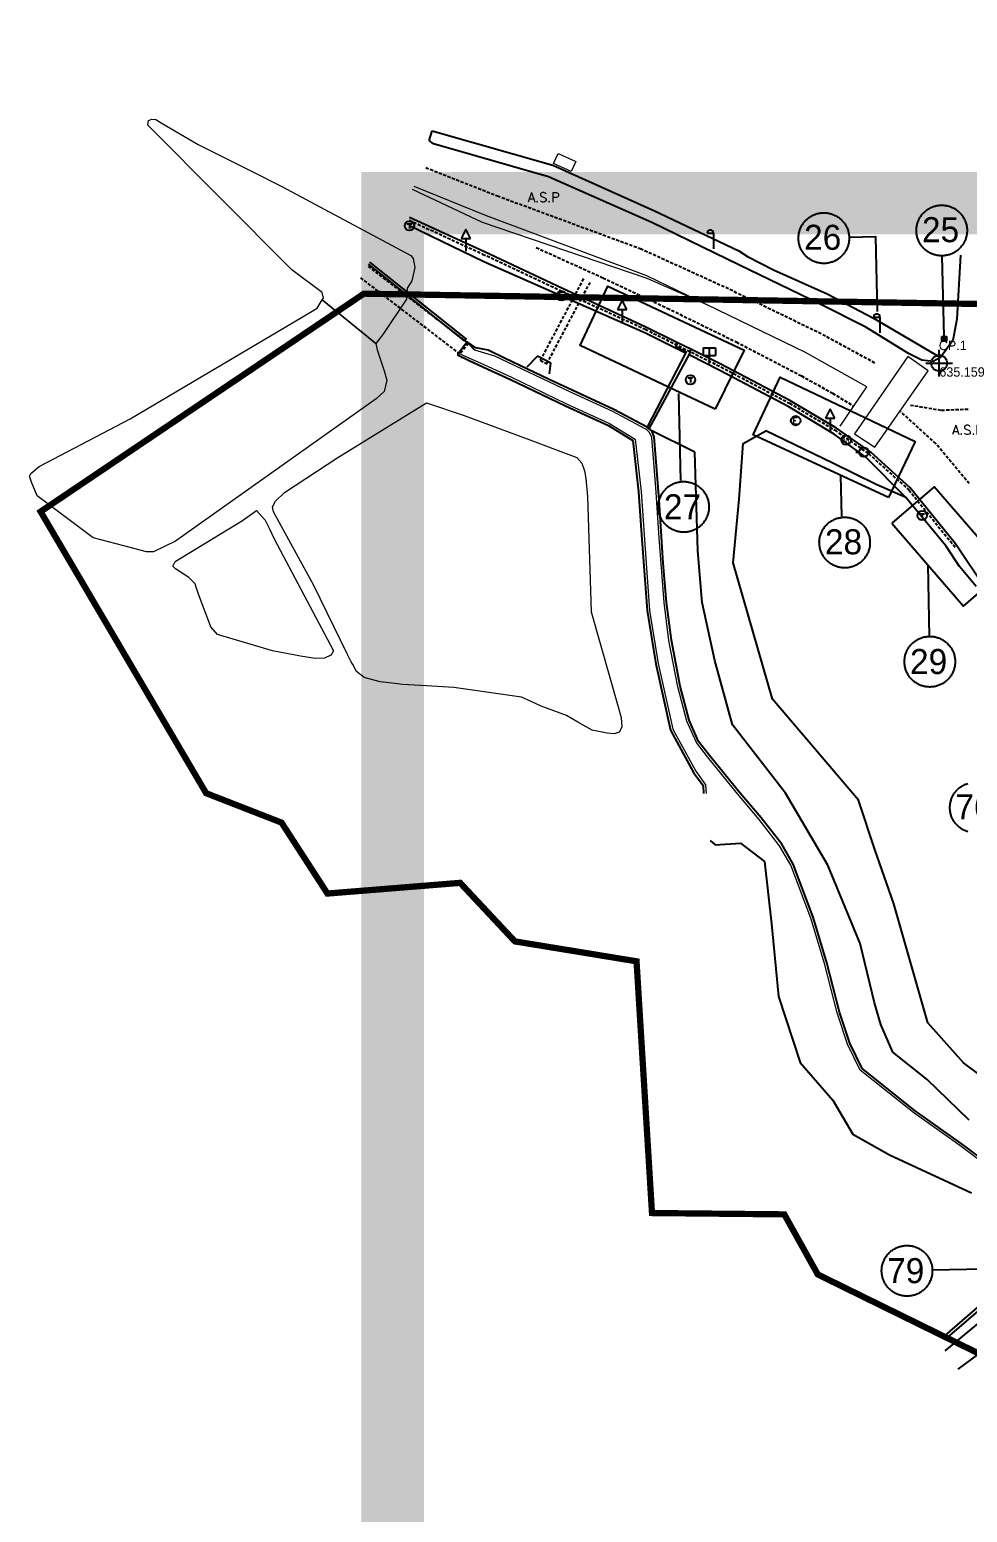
# Model space of a CAD drawing. Extents: x 296690 to 298491, y 586647 to 587790.
# Drawn here: x 296689.9 to 296839.8, y 587538.9 to 587775.9 of the extents above; entities that cross this region are included whole.
import ezdxf
from ezdxf.enums import TextEntityAlignment as Align

# ---------------------------------------------------------------- set-up
doc = ezdxf.new("R2010")
doc.units = 0
doc.header["$MEASUREMENT"] = 0
doc.linetypes.add('DASHED', pattern=[0.75, 0.5, -0.25])
doc.linetypes.add('PHANTOM2', pattern=[1.25, 0.625, -0.125, 0.125, -0.125, 0.125, -0.125])
for name, color, linetype in [('_0넘버링', 7, 'Continuous'), ('_조사구역', 6, 'Continuous'), ('가드레일', 114, 'Continuous'), ('가로등', 7, 'Continuous'), ('기준점', 1, 'Continuous'), ('도로_보도블럭', 202, 'Continuous'), ('도로_아스콘', 1, 'Continuous'), ('반사경', 1, 'Continuous'), ('석축_상단', 25, 'SUKCHUK'), ('수로(관)', 144, 'DASHED'), ('수로(박스)', 5, 'DASHED'), ('수로(유형)', 144, 'Continuous'), ('신호등', 1, 'Continuous'), ('옹벽_상단', 2, 'ONGBYUCK'), ('이정표', 2, 'Continuous'), ('전력주', 2, 'Continuous'), ('주의표지판', 1, 'Continuous'), ('지형_상단', 7, 'SUNGJEULTO'), ('지형_하단', 7, 'Continuous'), ('집수맨홀', 144, 'Continuous'), ('차선', 7, 'DASHED'), ('통신주', 2, 'Continuous')]:
    doc.layers.add(name, color=color, linetype=linetype)
for name, color, linetype, lineweight in [('바닥재질', 254, 'Continuous', 20), ('밭', 3, 'Continuous', 18), ('버스정류장', 6, 'Continuous', 18), ('석축_하단', 30, 'Continuous', 18), ('옹벽_하단', 2, 'Continuous', 18), ('일단정지선', 7, 'Continuous', 20), ('중앙선', 2, 'Continuous', 18), ('횡단보도', 254, 'Continuous', 9)]:
    doc.layers.add(name, color=color, linetype=linetype, lineweight=lineweight)
doc.styles.add('GHS', font='simplex.shx', dxfattribs={"bigfont": 'ngsw.shx'})
doc.styles.add('JKS_FONT', font='', dxfattribs={"height": 1.5})
doc.styles.add('sks-ghs', font='romans.shx', dxfattribs={"bigfont": 'ghs.shx'})
doc.styles.get("Standard").update_dxf_attribs({"font": 'NGULIM.TTF'})
doc.styles.get('JKS_FONT').set_extended_font_data('Expo M')
doc.linetypes.add('ONGBYUCK', pattern='A,1,0,[")",sks-ghs,S=0.5,R=90,X=0.5,Y=0],2', length=3)
doc.linetypes.add('SUKCHUK', pattern='A,1,["V",sks-ghs,S=0.5,R=0,X=0.5,Y=0],0.25,["V",sks-ghs,S=0.5,R=0,X=0.5,Y=0],0.25,["V",sks-ghs,S=0.5,R=0,X=0.5,Y=0],1', length=2.5)
doc.linetypes.add('SUNGJEULTO', pattern='A,0.25,["|",sks-ghs,S=0.3,R=0,X=0.5,Y=0.1],0.55,["|",sks-ghs,S=0.15,R=0,X=0.5,Y=0.05],0.25', length=1.05)

# ---------------------------------------------------------------- blocks, each defined once
blk = doc.blocks.new('반사경')
at = {"layer": '반사경'}
blk.add_circle((0, 0), 0.75, dxfattribs=at)
blk.add_text('M', height=1, dxfattribs=at).set_placement((-0.6, -0.48))
blk = doc.blocks.new('통신주')
at = {"layer": '통신주', "flags": 128}
for points in [[(-0.37, 0.31), (0.35, 0.31)], [(0, 0.31), (0, -0.42)]]:
    blk.add_lwpolyline(points, dxfattribs=at)
at = {"layer": '통신주'}
blk.add_circle((0, 0), 0.75, dxfattribs=at)
blk = doc.blocks.new('신호등')
at = {"layer": '신호등'}
for points in [[(-1.25, 0), (-0.75, 0)], [(0.75, 0), (1.25, 0)]]:
    blk.add_lwpolyline(points, dxfattribs=at)
blk.add_circle((0, 0), 0.75, dxfattribs=at)
blk = doc.blocks.new('이정표')
at = {"layer": '이정표', "color": 0}
for p, q in [((-1, 2.5), (1, 2.5)), ((-1, 2.5), (-1, 1.3)), ((0, 2.5), (0, 0)), ((1, 2.5), (1, 1.3)), ((-1, 1.3), (1, 1.3))]:
    blk.add_line(p, q, dxfattribs=at)
blk = doc.blocks.new('주의표지판')
at = {"layer": '주의표지판'}
for points in [[(0, 3.5), (-0.75, 2)], [(0.75, 2), (0, 3.5)], [(-0.75, 2), (0.75, 2)], [(0, 2), (0, 0)]]:
    blk.add_lwpolyline(points, dxfattribs=at)
blk = doc.blocks.new('집수맨홀')
at = {"layer": '집수맨홀'}
blk.add_lwpolyline([(-0.37, 0.37), (0.38, 0.37), (0.38, -0.38), (-0.37, -0.38)], close=True, dxfattribs=at)
at = {"layer": '집수맨홀', "color": 251}
for points in [[(-0.37, 0.3), (0.38, 0.3)], [(-0.37, 0.22), (0.38, 0.22)], [(-0.37, 0.15), (0.38, 0.15)], [(-0.37, 0.07), (0.38, 0.07)], [(-0.37, 0), (0.38, 0)], [(-0.37, -0.08), (0.38, -0.08)], [(-0.37, -0.15), (0.38, -0.15)], [(-0.37, -0.23), (0.38, -0.23)], [(-0.37, -0.3), (0.38, -0.3)]]:
    blk.add_lwpolyline(points, dxfattribs=at)
blk = doc.blocks.new('전력주')
at = {"layer": '전력주'}
blk.add_circle((0, 0), 0.75, dxfattribs=at)
at = {"layer": '전력주', "style": 'GHS'}
blk.add_text('E', height=1, rotation=359.9995, dxfattribs=at).set_placement((-0.5, -0.48))
blk = doc.blocks.new('가로등')
at = {"layer": '가로등'}
for points in [[(-1, 2.5), (0, 2.5)], [(0, 2.5), (0, 0)]]:
    blk.add_lwpolyline(points, dxfattribs=at)
blk.add_arc((-0.5, 2.5), 0.5, 0, 180, dxfattribs=at)
blk = doc.blocks.new('기준점')
at = {"layer": '기준점', "linetype": 'Continuous'}
for p, q in [((-2.12, 0), (2.12, 0)), ((0, -2.12), (0, 2.12))]:
    blk.add_line(p, q, dxfattribs=at)
blk.add_circle((0, 0), 1.27, dxfattribs=at)

msp = doc.modelspace()

# ---------------------------------------------------------------- linework, layer by layer
at = {"color": 0, "const_width": 10}
msp.add_lwpolyline([(296747.91, 587748.15), (298486.35, 587748.15), (298486.35, 586651.63), (296747.91, 586651.63)], close=True, dxfattribs=at)
msp.add_lwpolyline([(296747.91, 587748.15), (298486.35, 587748.15), (298486.35, 586651.63), (296747.91, 586651.63)], close=True, dxfattribs=at)
at = {"layer": '_0넘버링', "linetype": 'Continuous'}
for p, q in [((296836.09, 587726.85), (296835.81, 587739.74)), ((296793.65, 587717.75), (296793.94, 587703.82)), ((296819.56, 587704.63), (296819.7, 587698.13)), ((296833.49, 587690.35), (296833.73, 587678.89)), ((296845.73, 587577.83), (296834.22, 587577.58))]:
    msp.add_line(p, q, dxfattribs=at)
for points in [[(296812.82, 587742.49), (296812.82, 587742.63), (296812.83, 587742.77), (296812.84, 587742.91), (296812.85, 587743.05), (296812.87, 587743.19), (296812.89, 587743.33), (296812.92, 587743.47), (296812.96, 587743.61), (296812.99, 587743.74), (296813.04, 587743.88), (296813.09, 587744.01), (296813.14, 587744.14), (296813.19, 587744.27), (296813.26, 587744.4), (296813.32, 587744.52), (296813.39, 587744.65), (296813.47, 587744.77), (296813.55, 587744.89), (296813.63, 587745), (296813.71, 587745.11), (296813.81, 587745.22), (296813.9, 587745.33), (296814, 587745.43), (296814.1, 587745.53), (296814.2, 587745.62), (296814.31, 587745.71), (296814.42, 587745.8), (296814.54, 587745.88), (296814.65, 587745.96), (296814.77, 587746.04), (296814.89, 587746.11), (296815.02, 587746.18), (296815.15, 587746.24), (296815.27, 587746.3), (296815.41, 587746.35), (296815.54, 587746.4), (296815.67, 587746.44), (296815.81, 587746.48), (296815.95, 587746.52), (296816.08, 587746.55), (296816.22, 587746.57), (296816.36, 587746.59), (296816.5, 587746.61), (296816.64, 587746.62), (296816.79, 587746.62), (296816.93, 587746.63), (296817.07, 587746.62), (296817.21, 587746.61), (296817.35, 587746.6), (296817.49, 587746.58), (296817.63, 587746.55), (296817.77, 587746.53), (296817.9, 587746.49), (296818.04, 587746.45), (296818.18, 587746.41), (296818.31, 587746.36), (296818.44, 587746.31), (296818.57, 587746.25), (296818.7, 587746.19), (296818.82, 587746.13), (296818.94, 587746.06), (296819.06, 587745.98), (296819.18, 587745.9), (296819.3, 587745.82), (296819.41, 587745.73), (296819.52, 587745.64), (296819.62, 587745.55), (296819.72, 587745.45), (296819.82, 587745.35), (296819.92, 587745.24), (296820.01, 587745.14), (296820.1, 587745.03), (296820.18, 587744.91), (296820.26, 587744.79), (296820.34, 587744.68), (296820.41, 587744.55), (296820.47, 587744.43), (296820.54, 587744.3), (296820.59, 587744.17), (296820.65, 587744.04), (296820.7, 587743.91), (296820.74, 587743.77), (296820.78, 587743.64), (296820.82, 587743.5), (296820.84, 587743.36), (296820.87, 587743.22), (296820.89, 587743.08), (296820.91, 587742.94), (296820.92, 587742.8), (296820.92, 587742.66), (296820.92, 587742.52), (296820.92, 587742.38), (296820.91, 587742.24), (296820.89, 587742.1), (296820.88, 587741.96), (296820.85, 587741.82), (296820.82, 587741.68), (296820.79, 587741.54), (296820.75, 587741.41), (296820.71, 587741.27), (296820.66, 587741.14), (296820.61, 587741.01), (296820.55, 587740.88), (296820.49, 587740.75), (296820.42, 587740.63), (296820.35, 587740.5), (296820.28, 587740.38), (296820.2, 587740.27), (296820.12, 587740.15), (296820.03, 587740.04), (296819.94, 587739.93), (296819.85, 587739.82), (296819.75, 587739.72), (296819.65, 587739.62), (296819.54, 587739.53), (296819.43, 587739.44), (296819.32, 587739.35), (296819.21, 587739.27), (296819.09, 587739.19), (296818.97, 587739.11), (296818.85, 587739.04), (296818.73, 587738.97), (296818.6, 587738.91), (296818.47, 587738.85), (296818.34, 587738.8), (296818.21, 587738.75), (296818.07, 587738.71), (296817.94, 587738.67), (296817.8, 587738.63), (296817.66, 587738.6), (296817.52, 587738.58), (296817.38, 587738.56), (296817.24, 587738.54), (296817.1, 587738.53), (296816.96, 587738.53), (296816.82, 587738.53), (296816.68, 587738.53), (296816.54, 587738.54), (296816.39, 587738.55), (296816.25, 587738.57), (296816.12, 587738.6), (296815.98, 587738.63), (296815.84, 587738.66), (296815.7, 587738.7), (296815.57, 587738.74), (296815.44, 587738.79), (296815.3, 587738.84), (296815.18, 587738.9), (296815.05, 587738.96), (296814.92, 587739.03), (296814.8, 587739.1), (296814.68, 587739.17), (296814.56, 587739.25), (296814.45, 587739.33), (296814.34, 587739.42), (296814.23, 587739.51), (296814.12, 587739.6), (296814.02, 587739.7), (296813.92, 587739.8), (296813.83, 587739.91), (296813.73, 587740.01), (296813.65, 587740.12), (296813.56, 587740.24), (296813.48, 587740.36), (296813.41, 587740.48), (296813.34, 587740.6), (296813.27, 587740.72), (296813.21, 587740.85), (296813.15, 587740.98), (296813.1, 587741.11), (296813.05, 587741.24), (296813, 587741.38), (296812.96, 587741.51), (296812.93, 587741.65), (296812.9, 587741.79), (296812.87, 587741.93), (296812.85, 587742.07), (296812.84, 587742.21), (296812.83, 587742.35), (296812.82, 587742.49)], [(296831.68, 587743.71), (296831.68, 587743.85), (296831.68, 587743.99), (296831.69, 587744.13), (296831.7, 587744.27), (296831.72, 587744.41), (296831.75, 587744.55), (296831.78, 587744.69), (296831.81, 587744.82), (296831.85, 587744.96), (296831.89, 587745.1), (296831.94, 587745.23), (296831.99, 587745.36), (296832.05, 587745.49), (296832.11, 587745.62), (296832.18, 587745.74), (296832.25, 587745.86), (296832.32, 587745.98), (296832.4, 587746.1), (296832.48, 587746.22), (296832.57, 587746.33), (296832.66, 587746.44), (296832.75, 587746.54), (296832.85, 587746.64), (296832.95, 587746.74), (296833.06, 587746.84), (296833.16, 587746.93), (296833.27, 587747.02), (296833.39, 587747.1), (296833.51, 587747.18), (296833.63, 587747.26), (296833.75, 587747.33), (296833.87, 587747.39), (296834, 587747.46), (296834.13, 587747.51), (296834.26, 587747.57), (296834.39, 587747.62), (296834.53, 587747.66), (296834.66, 587747.7), (296834.8, 587747.73), (296834.94, 587747.76), (296835.08, 587747.79), (296835.22, 587747.81), (296835.36, 587747.83), (296835.5, 587747.84), (296835.64, 587747.84), (296835.78, 587747.84), (296835.92, 587747.84), (296836.06, 587747.83), (296836.2, 587747.81), (296836.34, 587747.79), (296836.48, 587747.77), (296836.62, 587747.74), (296836.76, 587747.71), (296836.89, 587747.67), (296837.03, 587747.63), (296837.16, 587747.58), (296837.29, 587747.53), (296837.42, 587747.47), (296837.55, 587747.41), (296837.67, 587747.34), (296837.8, 587747.27), (296837.92, 587747.2), (296838.04, 587747.12), (296838.15, 587747.04), (296838.26, 587746.95), (296838.37, 587746.86), (296838.48, 587746.77), (296838.58, 587746.67), (296838.68, 587746.57), (296838.77, 587746.46), (296838.86, 587746.35), (296838.95, 587746.24), (296839.03, 587746.13), (296839.11, 587746.01), (296839.19, 587745.89), (296839.26, 587745.77), (296839.33, 587745.65), (296839.39, 587745.52), (296839.45, 587745.39), (296839.5, 587745.26), (296839.55, 587745.13), (296839.59, 587744.99), (296839.63, 587744.86), (296839.67, 587744.72), (296839.7, 587744.58), (296839.72, 587744.44), (296839.74, 587744.3), (296839.76, 587744.16), (296839.77, 587744.02), (296839.77, 587743.88), (296839.78, 587743.74), (296839.77, 587743.6), (296839.76, 587743.46), (296839.75, 587743.31), (296839.73, 587743.17), (296839.7, 587743.04), (296839.68, 587742.9), (296839.64, 587742.76), (296839.6, 587742.62), (296839.56, 587742.49), (296839.51, 587742.36), (296839.46, 587742.22), (296839.4, 587742.1), (296839.34, 587741.97), (296839.28, 587741.84), (296839.21, 587741.72), (296839.13, 587741.6), (296839.05, 587741.48), (296838.97, 587741.37), (296838.88, 587741.26), (296838.79, 587741.15), (296838.7, 587741.04), (296838.6, 587740.94), (296838.5, 587740.84), (296838.39, 587740.75), (296838.29, 587740.65), (296838.18, 587740.57), (296838.06, 587740.48), (296837.94, 587740.4), (296837.83, 587740.33), (296837.7, 587740.26), (296837.58, 587740.19), (296837.45, 587740.13), (296837.32, 587740.07), (296837.19, 587740.02), (296837.06, 587739.97), (296836.92, 587739.92), (296836.79, 587739.88), (296836.65, 587739.85), (296836.51, 587739.82), (296836.37, 587739.79), (296836.23, 587739.77), (296836.09, 587739.76), (296835.95, 587739.75), (296835.81, 587739.74), (296835.67, 587739.74), (296835.53, 587739.75), (296835.39, 587739.76), (296835.25, 587739.77), (296835.11, 587739.79), (296834.97, 587739.81), (296834.83, 587739.84), (296834.69, 587739.88), (296834.56, 587739.91), (296834.42, 587739.96), (296834.29, 587740.01), (296834.16, 587740.06), (296834.03, 587740.11), (296833.9, 587740.18), (296833.78, 587740.24), (296833.65, 587740.31), (296833.53, 587740.39), (296833.42, 587740.47), (296833.3, 587740.55), (296833.19, 587740.63), (296833.08, 587740.72), (296832.97, 587740.82), (296832.87, 587740.92), (296832.77, 587741.02), (296832.68, 587741.12), (296832.59, 587741.23), (296832.5, 587741.34), (296832.42, 587741.46), (296832.34, 587741.57), (296832.26, 587741.69), (296832.19, 587741.81), (296832.12, 587741.94), (296832.06, 587742.07), (296832, 587742.19), (296831.95, 587742.33), (296831.9, 587742.46), (296831.86, 587742.59), (296831.82, 587742.73), (296831.78, 587742.87), (296831.75, 587743), (296831.73, 587743.14), (296831.71, 587743.28), (296831.69, 587743.42), (296831.68, 587743.56), (296831.68, 587743.71)], [(296825.46, 587730.83), (296825.2, 587742.75), (296820.92, 587742.66)], [(296799.52, 587715.23), (296777.88, 587725.4), (296782.33, 587734.87), (296804.15, 587724.66), (296799.52, 587715.23)], [(296827.2, 587701.09), (296805.56, 587711.1), (296809.88, 587720.32), (296831.48, 587710.06), (296827.2, 587701.09)], [(296790.4, 587699.52), (296790.4, 587699.66), (296790.41, 587699.8), (296790.42, 587699.94), (296790.43, 587700.08), (296790.45, 587700.22), (296790.48, 587700.36), (296790.5, 587700.5), (296790.54, 587700.64), (296790.58, 587700.77), (296790.62, 587700.91), (296790.67, 587701.04), (296790.72, 587701.17), (296790.78, 587701.3), (296790.84, 587701.43), (296790.9, 587701.55), (296790.97, 587701.68), (296791.05, 587701.8), (296791.13, 587701.92), (296791.21, 587702.03), (296791.3, 587702.14), (296791.39, 587702.25), (296791.48, 587702.36), (296791.58, 587702.46), (296791.68, 587702.56), (296791.78, 587702.65), (296791.89, 587702.74), (296792, 587702.83), (296792.12, 587702.91), (296792.23, 587702.99), (296792.35, 587703.07), (296792.48, 587703.14), (296792.6, 587703.21), (296792.73, 587703.27), (296792.86, 587703.33), (296792.99, 587703.38), (296793.12, 587703.43), (296793.25, 587703.47), (296793.39, 587703.51), (296793.53, 587703.55), (296793.67, 587703.58), (296793.8, 587703.6), (296793.94, 587703.62), (296794.08, 587703.64), (296794.23, 587703.65), (296794.37, 587703.65), (296794.51, 587703.66), (296794.65, 587703.65), (296794.79, 587703.64), (296794.93, 587703.63), (296795.07, 587703.61), (296795.21, 587703.58), (296795.35, 587703.56), (296795.49, 587703.52), (296795.62, 587703.48), (296795.76, 587703.44), (296795.89, 587703.39), (296796.02, 587703.34), (296796.15, 587703.28), (296796.28, 587703.22), (296796.4, 587703.16), (296796.53, 587703.09), (296796.65, 587703.01), (296796.76, 587702.93), (296796.88, 587702.85), (296796.99, 587702.76), (296797.1, 587702.67), (296797.2, 587702.58), (296797.31, 587702.48), (296797.41, 587702.38), (296797.5, 587702.27), (296797.59, 587702.17), (296797.68, 587702.06), (296797.76, 587701.94), (296797.84, 587701.82), (296797.92, 587701.71), (296797.99, 587701.58), (296798.06, 587701.46), (296798.12, 587701.33), (296798.18, 587701.2), (296798.23, 587701.07), (296798.28, 587700.94), (296798.32, 587700.8), (296798.36, 587700.67), (296798.4, 587700.53), (296798.43, 587700.39), (296798.45, 587700.25), (296798.47, 587700.11), (296798.49, 587699.97), (296798.5, 587699.83), (296798.5, 587699.69), (296798.5, 587699.55), (296798.5, 587699.41), (296798.49, 587699.27), (296798.48, 587699.13), (296798.46, 587698.99), (296798.43, 587698.85), (296798.4, 587698.71), (296798.37, 587698.57), (296798.33, 587698.44), (296798.29, 587698.3), (296798.24, 587698.17), (296798.19, 587698.04), (296798.13, 587697.91), (296798.07, 587697.78), (296798, 587697.66), (296797.93, 587697.53), (296797.86, 587697.41), (296797.78, 587697.3), (296797.7, 587697.18), (296797.61, 587697.07), (296797.52, 587696.96), (296797.43, 587696.85), (296797.33, 587696.75), (296797.23, 587696.65), (296797.12, 587696.56), (296797.02, 587696.47), (296796.9, 587696.38), (296796.79, 587696.3), (296796.67, 587696.22), (296796.55, 587696.14), (296796.43, 587696.07), (296796.31, 587696), (296796.18, 587695.94), (296796.05, 587695.88), (296795.92, 587695.83), (296795.79, 587695.78), (296795.65, 587695.74), (296795.52, 587695.7), (296795.38, 587695.66), (296795.24, 587695.63), (296795.1, 587695.61), (296794.96, 587695.59), (296794.82, 587695.57), (296794.68, 587695.56), (296794.54, 587695.56), (296794.4, 587695.56), (296794.26, 587695.56), (296794.12, 587695.57), (296793.98, 587695.58), (296793.84, 587695.6), (296793.7, 587695.63), (296793.56, 587695.66), (296793.42, 587695.69), (296793.29, 587695.73), (296793.15, 587695.77), (296793.02, 587695.82), (296792.89, 587695.87), (296792.76, 587695.93), (296792.63, 587695.99), (296792.5, 587696.06), (296792.38, 587696.13), (296792.26, 587696.2), (296792.14, 587696.28), (296792.03, 587696.36), (296791.92, 587696.45), (296791.81, 587696.54), (296791.7, 587696.63), (296791.6, 587696.73), (296791.5, 587696.83), (296791.41, 587696.94), (296791.32, 587697.04), (296791.23, 587697.15), (296791.15, 587697.27), (296791.07, 587697.39), (296790.99, 587697.51), (296790.92, 587697.63), (296790.85, 587697.75), (296790.79, 587697.88), (296790.73, 587698.01), (296790.68, 587698.14), (296790.63, 587698.27), (296790.59, 587698.41), (296790.55, 587698.54), (296790.51, 587698.68), (296790.48, 587698.82), (296790.46, 587698.96), (296790.44, 587699.1), (296790.42, 587699.24), (296790.41, 587699.38), (296790.4, 587699.52)], [(296827.75, 587696.98), (296839.22, 587683.73), (296845.99, 587689.59), (296834.52, 587702.84), (296827.75, 587696.98)], [(296816.16, 587693.82), (296816.15, 587693.97), (296816.16, 587694.11), (296816.17, 587694.25), (296816.18, 587694.39), (296816.2, 587694.53), (296816.23, 587694.67), (296816.25, 587694.81), (296816.29, 587694.94), (296816.33, 587695.08), (296816.37, 587695.21), (296816.42, 587695.35), (296816.47, 587695.48), (296816.53, 587695.61), (296816.59, 587695.74), (296816.65, 587695.86), (296816.72, 587695.98), (296816.8, 587696.1), (296816.88, 587696.22), (296816.96, 587696.34), (296817.05, 587696.45), (296817.14, 587696.56), (296817.23, 587696.66), (296817.33, 587696.76), (296817.43, 587696.86), (296817.53, 587696.96), (296817.64, 587697.05), (296817.75, 587697.14), (296817.87, 587697.22), (296817.98, 587697.3), (296818.1, 587697.37), (296818.23, 587697.45), (296818.35, 587697.51), (296818.48, 587697.57), (296818.61, 587697.63), (296818.74, 587697.69), (296818.87, 587697.74), (296819, 587697.78), (296819.14, 587697.82), (296819.28, 587697.85), (296819.42, 587697.88), (296819.55, 587697.91), (296819.69, 587697.93), (296819.84, 587697.94), (296819.98, 587697.95), (296820.12, 587697.96), (296820.26, 587697.96), (296820.4, 587697.96), (296820.54, 587697.95), (296820.68, 587697.93), (296820.82, 587697.91), (296820.96, 587697.89), (296821.1, 587697.86), (296821.24, 587697.83), (296821.37, 587697.79), (296821.51, 587697.75), (296821.64, 587697.7), (296821.77, 587697.65), (296821.9, 587697.59), (296822.03, 587697.53), (296822.15, 587697.46), (296822.28, 587697.39), (296822.4, 587697.32), (296822.51, 587697.24), (296822.63, 587697.16), (296822.74, 587697.07), (296822.85, 587696.98), (296822.95, 587696.88), (296823.06, 587696.79), (296823.16, 587696.68), (296823.25, 587696.58), (296823.34, 587696.47), (296823.43, 587696.36), (296823.51, 587696.25), (296823.59, 587696.13), (296823.67, 587696.01), (296823.74, 587695.89), (296823.81, 587695.76), (296823.87, 587695.64), (296823.93, 587695.51), (296823.98, 587695.38), (296824.03, 587695.24), (296824.07, 587695.11), (296824.11, 587694.97), (296824.15, 587694.84), (296824.18, 587694.7), (296824.2, 587694.56), (296824.22, 587694.42), (296824.24, 587694.28), (296824.25, 587694.14), (296824.25, 587694), (296824.25, 587693.86), (296824.25, 587693.72), (296824.24, 587693.57), (296824.23, 587693.43), (296824.21, 587693.29), (296824.18, 587693.15), (296824.15, 587693.02), (296824.12, 587692.88), (296824.08, 587692.74), (296824.04, 587692.61), (296823.99, 587692.47), (296823.94, 587692.34), (296823.88, 587692.21), (296823.82, 587692.09), (296823.75, 587691.96), (296823.68, 587691.84), (296823.61, 587691.72), (296823.53, 587691.6), (296823.45, 587691.49), (296823.36, 587691.37), (296823.27, 587691.27), (296823.18, 587691.16), (296823.08, 587691.06), (296822.98, 587690.96), (296822.87, 587690.86), (296822.77, 587690.77), (296822.65, 587690.69), (296822.54, 587690.6), (296822.42, 587690.52), (296822.3, 587690.45), (296822.18, 587690.38), (296822.06, 587690.31), (296821.93, 587690.25), (296821.8, 587690.19), (296821.67, 587690.14), (296821.54, 587690.09), (296821.4, 587690.04), (296821.27, 587690), (296821.13, 587689.97), (296820.99, 587689.94), (296820.85, 587689.91), (296820.71, 587689.89), (296820.57, 587689.88), (296820.43, 587689.87), (296820.29, 587689.86), (296820.15, 587689.86), (296820.01, 587689.87), (296819.87, 587689.87), (296819.73, 587689.89), (296819.59, 587689.91), (296819.45, 587689.93), (296819.31, 587689.96), (296819.17, 587689.99), (296819.04, 587690.03), (296818.9, 587690.08), (296818.77, 587690.12), (296818.64, 587690.18), (296818.51, 587690.23), (296818.38, 587690.29), (296818.25, 587690.36), (296818.13, 587690.43), (296818.01, 587690.51), (296817.89, 587690.58), (296817.78, 587690.67), (296817.67, 587690.75), (296817.56, 587690.84), (296817.45, 587690.94), (296817.35, 587691.04), (296817.25, 587691.14), (296817.16, 587691.24), (296817.07, 587691.35), (296816.98, 587691.46), (296816.9, 587691.57), (296816.82, 587691.69), (296816.74, 587691.81), (296816.67, 587691.93), (296816.6, 587692.06), (296816.54, 587692.18), (296816.48, 587692.31), (296816.43, 587692.44), (296816.38, 587692.58), (296816.34, 587692.71), (296816.3, 587692.85), (296816.26, 587692.98), (296816.23, 587693.12), (296816.21, 587693.26), (296816.19, 587693.4), (296816.17, 587693.54), (296816.16, 587693.68), (296816.16, 587693.82)], [(296829.77, 587674.78), (296829.77, 587674.92), (296829.77, 587675.06), (296829.78, 587675.2), (296829.8, 587675.34), (296829.82, 587675.48), (296829.84, 587675.62), (296829.87, 587675.76), (296829.9, 587675.9), (296829.94, 587676.03), (296829.98, 587676.17), (296830.03, 587676.3), (296830.08, 587676.43), (296830.14, 587676.56), (296830.2, 587676.69), (296830.27, 587676.81), (296830.34, 587676.94), (296830.41, 587677.06), (296830.49, 587677.17), (296830.57, 587677.29), (296830.66, 587677.4), (296830.75, 587677.51), (296830.85, 587677.61), (296830.94, 587677.72), (296831.04, 587677.81), (296831.15, 587677.91), (296831.26, 587678), (296831.37, 587678.09), (296831.48, 587678.17), (296831.6, 587678.25), (296831.72, 587678.33), (296831.84, 587678.4), (296831.97, 587678.46), (296832.09, 587678.53), (296832.22, 587678.58), (296832.35, 587678.64), (296832.48, 587678.69), (296832.62, 587678.73), (296832.75, 587678.77), (296832.89, 587678.81), (296833.03, 587678.84), (296833.17, 587678.86), (296833.31, 587678.88), (296833.45, 587678.9), (296833.59, 587678.91), (296833.73, 587678.91), (296833.87, 587678.91), (296834.01, 587678.91), (296834.16, 587678.9), (296834.3, 587678.88), (296834.44, 587678.87), (296834.58, 587678.84), (296834.71, 587678.81), (296834.85, 587678.78), (296834.99, 587678.74), (296835.12, 587678.7), (296835.25, 587678.65), (296835.39, 587678.6), (296835.52, 587678.54), (296835.64, 587678.48), (296835.77, 587678.41), (296835.89, 587678.34), (296836.01, 587678.27), (296836.13, 587678.19), (296836.24, 587678.11), (296836.35, 587678.02), (296836.46, 587677.93), (296836.57, 587677.84), (296836.67, 587677.74), (296836.77, 587677.64), (296836.86, 587677.53), (296836.96, 587677.42), (296837.04, 587677.31), (296837.13, 587677.2), (296837.21, 587677.08), (296837.28, 587676.96), (296837.35, 587676.84), (296837.42, 587676.72), (296837.48, 587676.59), (296837.54, 587676.46), (296837.59, 587676.33), (296837.64, 587676.2), (296837.69, 587676.06), (296837.73, 587675.93), (296837.76, 587675.79), (296837.79, 587675.65), (296837.82, 587675.51), (296837.84, 587675.37), (296837.85, 587675.23), (296837.86, 587675.09), (296837.87, 587674.95), (296837.87, 587674.81), (296837.86, 587674.67), (296837.85, 587674.53), (296837.84, 587674.39), (296837.82, 587674.25), (296837.8, 587674.11), (296837.77, 587673.97), (296837.73, 587673.83), (296837.7, 587673.69), (296837.65, 587673.56), (296837.61, 587673.43), (296837.55, 587673.3), (296837.5, 587673.17), (296837.43, 587673.04), (296837.37, 587672.91), (296837.3, 587672.79), (296837.22, 587672.67), (296837.15, 587672.55), (296837.06, 587672.44), (296836.98, 587672.33), (296836.89, 587672.22), (296836.79, 587672.11), (296836.69, 587672.01), (296836.59, 587671.91), (296836.49, 587671.82), (296836.38, 587671.73), (296836.27, 587671.64), (296836.15, 587671.55), (296836.04, 587671.48), (296835.92, 587671.4), (296835.8, 587671.33), (296835.67, 587671.26), (296835.54, 587671.2), (296835.42, 587671.14), (296835.28, 587671.09), (296835.15, 587671.04), (296835.02, 587670.99), (296834.88, 587670.96), (296834.74, 587670.92), (296834.61, 587670.89), (296834.47, 587670.87), (296834.33, 587670.85), (296834.19, 587670.83), (296834.05, 587670.82), (296833.9, 587670.81), (296833.76, 587670.81), (296833.62, 587670.82), (296833.48, 587670.83), (296833.34, 587670.84), (296833.2, 587670.86), (296833.06, 587670.88), (296832.92, 587670.91), (296832.79, 587670.95), (296832.65, 587670.99), (296832.51, 587671.03), (296832.38, 587671.08), (296832.25, 587671.13), (296832.12, 587671.19), (296831.99, 587671.25), (296831.87, 587671.31), (296831.75, 587671.38), (296831.63, 587671.46), (296831.51, 587671.54), (296831.39, 587671.62), (296831.28, 587671.71), (296831.17, 587671.8), (296831.07, 587671.89), (296830.97, 587671.99), (296830.87, 587672.09), (296830.77, 587672.19), (296830.68, 587672.3), (296830.59, 587672.41), (296830.51, 587672.53), (296830.43, 587672.64), (296830.35, 587672.76), (296830.28, 587672.89), (296830.22, 587673.01), (296830.15, 587673.14), (296830.1, 587673.27), (296830.04, 587673.4), (296829.99, 587673.53), (296829.95, 587673.66), (296829.91, 587673.8), (296829.88, 587673.94), (296829.85, 587674.07), (296829.82, 587674.21), (296829.8, 587674.35), (296829.78, 587674.49), (296829.77, 587674.63), (296829.77, 587674.78)], [(296837.04, 587651.45), (296837.03, 587651.59), (296837.04, 587651.74), (296837.05, 587651.88), (296837.06, 587652.02), (296837.08, 587652.16), (296837.11, 587652.3), (296837.13, 587652.43), (296837.17, 587652.57), (296837.21, 587652.71), (296837.25, 587652.84), (296837.3, 587652.98), (296837.35, 587653.11), (296837.41, 587653.24), (296837.47, 587653.36), (296837.53, 587653.49), (296837.6, 587653.61), (296837.68, 587653.73), (296837.76, 587653.85), (296837.84, 587653.96), (296837.93, 587654.08), (296838.02, 587654.18), (296838.11, 587654.29), (296838.21, 587654.39), (296838.31, 587654.49), (296838.42, 587654.59), (296838.52, 587654.68), (296838.63, 587654.76), (296838.75, 587654.85), (296838.87, 587654.93), (296838.98, 587655), (296839.11, 587655.07), (296839.23, 587655.14), (296839.36, 587655.2), (296839.49, 587655.26), (296839.62, 587655.31), (296839.75, 587655.36), (296839.89, 587655.41)], [(296839.92, 587647.66), (296839.78, 587647.7), (296839.65, 587647.75), (296839.52, 587647.81), (296839.39, 587647.86), (296839.26, 587647.92), (296839.14, 587647.99), (296839.01, 587648.06), (296838.89, 587648.13), (296838.77, 587648.21), (296838.66, 587648.3), (296838.55, 587648.38), (296838.44, 587648.47), (296838.33, 587648.57), (296838.23, 587648.66), (296838.13, 587648.77), (296838.04, 587648.87), (296837.95, 587648.98), (296837.86, 587649.09), (296837.78, 587649.2), (296837.7, 587649.32), (296837.62, 587649.44), (296837.55, 587649.56), (296837.48, 587649.69), (296837.42, 587649.81), (296837.36, 587649.94), (296837.31, 587650.07), (296837.26, 587650.21), (296837.22, 587650.34), (296837.18, 587650.48), (296837.14, 587650.61), (296837.11, 587650.75), (296837.09, 587650.89), (296837.07, 587651.03), (296837.05, 587651.17), (296837.04, 587651.31), (296837.04, 587651.45)], [(296826.12, 587577.41), (296826.12, 587577.55), (296826.13, 587577.69), (296826.14, 587577.83), (296826.15, 587577.97), (296826.17, 587578.11), (296826.2, 587578.25), (296826.22, 587578.39), (296826.26, 587578.52), (296826.3, 587578.66), (296826.34, 587578.8), (296826.39, 587578.93), (296826.44, 587579.06), (296826.5, 587579.19), (296826.56, 587579.32), (296826.62, 587579.44), (296826.69, 587579.56), (296826.77, 587579.68), (296826.85, 587579.8), (296826.93, 587579.92), (296827.02, 587580.03), (296827.11, 587580.14), (296827.2, 587580.24), (296827.3, 587580.34), (296827.4, 587580.44), (296827.5, 587580.54), (296827.61, 587580.63), (296827.72, 587580.72), (296827.84, 587580.8), (296827.95, 587580.88), (296828.07, 587580.96), (296828.2, 587581.03), (296828.32, 587581.09), (296828.45, 587581.16), (296828.58, 587581.21), (296828.71, 587581.27), (296828.84, 587581.32), (296828.97, 587581.36), (296829.11, 587581.4), (296829.25, 587581.43), (296829.39, 587581.46), (296829.52, 587581.49), (296829.66, 587581.51), (296829.8, 587581.53), (296829.95, 587581.54), (296830.09, 587581.54), (296830.23, 587581.54), (296830.37, 587581.54), (296830.51, 587581.53), (296830.65, 587581.51), (296830.79, 587581.5), (296830.93, 587581.47), (296831.07, 587581.44), (296831.21, 587581.41), (296831.34, 587581.37), (296831.48, 587581.33), (296831.61, 587581.28), (296831.74, 587581.23), (296831.87, 587581.17), (296832, 587581.11), (296832.12, 587581.04), (296832.25, 587580.97), (296832.37, 587580.9), (296832.48, 587580.82), (296832.6, 587580.74), (296832.71, 587580.65), (296832.82, 587580.56), (296832.92, 587580.47), (296833.03, 587580.37), (296833.13, 587580.27), (296833.22, 587580.16), (296833.31, 587580.05), (296833.4, 587579.94), (296833.48, 587579.83), (296833.56, 587579.71), (296833.64, 587579.59), (296833.71, 587579.47), (296833.78, 587579.35), (296833.84, 587579.22), (296833.9, 587579.09), (296833.95, 587578.96), (296834, 587578.83), (296834.04, 587578.69), (296834.08, 587578.56), (296834.12, 587578.42), (296834.15, 587578.28), (296834.17, 587578.14), (296834.19, 587578), (296834.21, 587577.86), (296834.22, 587577.72), (296834.22, 587577.58), (296834.22, 587577.44), (296834.22, 587577.3), (296834.21, 587577.16), (296834.2, 587577.01), (296834.18, 587576.87), (296834.15, 587576.74), (296834.12, 587576.6), (296834.09, 587576.46), (296834.05, 587576.32), (296834.01, 587576.19), (296833.96, 587576.06), (296833.91, 587575.92), (296833.85, 587575.8), (296833.79, 587575.67), (296833.72, 587575.54), (296833.65, 587575.42), (296833.58, 587575.3), (296833.5, 587575.18), (296833.42, 587575.07), (296833.33, 587574.96), (296833.24, 587574.85), (296833.15, 587574.74), (296833.05, 587574.64), (296832.95, 587574.54), (296832.84, 587574.45), (296832.74, 587574.35), (296832.62, 587574.27), (296832.51, 587574.18), (296832.39, 587574.1), (296832.27, 587574.03), (296832.15, 587573.96), (296832.03, 587573.89), (296831.9, 587573.83), (296831.77, 587573.77), (296831.64, 587573.72), (296831.51, 587573.67), (296831.37, 587573.62), (296831.24, 587573.58), (296831.1, 587573.55), (296830.96, 587573.52), (296830.82, 587573.49), (296830.68, 587573.47), (296830.54, 587573.46), (296830.4, 587573.45), (296830.26, 587573.44), (296830.12, 587573.44), (296829.98, 587573.45), (296829.84, 587573.46), (296829.7, 587573.47), (296829.56, 587573.49), (296829.42, 587573.51), (296829.28, 587573.54), (296829.14, 587573.58), (296829.01, 587573.61), (296828.87, 587573.66), (296828.74, 587573.71), (296828.61, 587573.76), (296828.48, 587573.81), (296828.35, 587573.88), (296828.22, 587573.94), (296828.1, 587574.01), (296827.98, 587574.09), (296827.86, 587574.17), (296827.75, 587574.25), (296827.64, 587574.33), (296827.53, 587574.43), (296827.42, 587574.52), (296827.32, 587574.62), (296827.22, 587574.72), (296827.13, 587574.82), (296827.04, 587574.93), (296826.95, 587575.04), (296826.87, 587575.16), (296826.79, 587575.27), (296826.71, 587575.39), (296826.64, 587575.51), (296826.57, 587575.64), (296826.51, 587575.77), (296826.45, 587575.89), (296826.4, 587576.03), (296826.35, 587576.16), (296826.31, 587576.29), (296826.27, 587576.43), (296826.23, 587576.57), (296826.2, 587576.7), (296826.18, 587576.84), (296826.16, 587576.98), (296826.14, 587577.12), (296826.13, 587577.26), (296826.12, 587577.41)]]:
    msp.add_lwpolyline(points, dxfattribs=at)
at = {"layer": '_조사구역', "color": 1, "linetype": 'PHANTOM2', "ltscale": 10, "const_width": 1, "flags": 128}
msp.add_lwpolyline([(296888.84, 587577.29), (296916.15, 587564.87), (296917.16, 587546.98), (296944.06, 587499.88), (296962.64, 587506.35), (296964.44, 587470.58), (296997.02, 587434.8), (296987.35, 587416.46), (297013.51, 587382.87), (297017.84, 587370.08), (297028.94, 587352.6), (297029.92, 587342.81), (297037.31, 587334.59), (297040.56, 587314.96), (297070.47, 587308.46), (297100.62, 587240.51), (296816.88, 587204.01), (296810.03, 587153.67), (296842.85, 587123.71), (296813.17, 587102.47), (296801.87, 587080.63), (296792.42, 587066.55), (296780.99, 587053.96), (296729.3, 587013.64), (296789.94, 586992.35), (296824.61, 587004.26), (296850.23, 586942.24), (296893.72, 586957.02), (296943.19, 587021.67), (296972.09, 586999.95), (296987, 586998.05), (297023.23, 586997.93), (297046.89, 586904.34), (297072.38, 586919.28), (297092.13, 586914.81), (297140.05, 586929.39), (297161.26, 587039.31), (297169.67, 587043.4), (297143.69, 587095.58), (297202.29, 587171.68), (297208.17, 587171.56), (297223.3, 587185.23), (297231.66, 587208.89), (297261.64, 587209.69), (297274.46, 587204.56), (297288.68, 587207.29), (297312.55, 587205.4), (297330.39, 587243.47), (297352.25, 587274.95), (297366.21, 587284.27), (297417.02, 587287.72), (297445.1, 587268.3), (297503.61, 587227.81), (297523.96, 587277.06), (297579.61, 587285.31), (297639.29, 587334.83), (297716.69, 587369.95), (297740.28, 587286.16), (297825.46, 587201.84), (297873.06, 587112.59), (297985.44, 587163.71), (298083.12, 587194.83), (298077.66, 587264.11), (298068.85, 587288.67), (298075.49, 587302.92), (298064.34, 587344.33), (298031.59, 587377.11), (298044.64, 587441.82), (298042.94, 587499.78), (298028.92, 587538.45), (298039.34, 587564.95), (298043.46, 587576.46), (298029.63, 587619.83), (298018.44, 587640.96), (298021.43, 587663.04), (298018.74, 587675.87), (298016.58, 587686.14), (298003.66, 587699.07), (297992.44, 587709.1), (297988.83, 587725.13), (297944.08, 587728.99), (297800.52, 587643.82), (297772.38, 587662.14), (297757.38, 587592.19), (297693.21, 587575.36), (297656.54, 587574.02), (297572.22, 587570.95), (297613.4, 587635.68), (297629.04, 587661.26), (297639.97, 587676.97), (297661.05, 587707.24), (297598.57, 587775.35), (297577.8, 587771.53), (297529.25, 587759.19), (297490.27, 587737.05), (297479.32, 587721.33), (297454.97, 587717.47), (297250.91, 587692.79), (297212.29, 587661.66), (297187.56, 587688.51), (297176.05, 587696.22), (297149.46, 587697.29), (297117.93, 587719.01), (297086.05, 587732.64), (297066.45, 587740.82), (297055.85, 587761.22), (297045.64, 587752.78), (296998.56, 587747.18), (296975.92, 587745.76), (296966.62, 587742.51), (296946.71, 587733.47), (296916.68, 587715.59), (296875.89, 587729.39), (296872.69, 587730.05), (296872.4, 587730.11), (296864.88, 587731.65), (296743.31, 587733.69), (296691.62, 587698.85), (296718.09, 587653.84), (296730.15, 587649.14), (296737.49, 587637.8), (296758.71, 587639.51), (296767.47, 587630.15), (296786.92, 587626.97), (296789.39, 587586.73), (296810.55, 587586.52), (296815.91, 587576.91), (296842.39, 587563.91), (296888.84, 587577.29)], dxfattribs=at)
at = {"layer": '가드레일', "linetype": 'DASHED'}
for p, q in [((296750.57, 587745.44), (296762.3, 587740.03)), ((296762.3, 587740.03), (296774.98, 587734.11)), ((296774.98, 587734.11), (296788.3, 587728.01)), ((296788.3, 587728.01), (296800.42, 587721.98)), ((296800.42, 587721.98), (296811.37, 587716.19)), ((296811.37, 587716.19), (296818.6, 587711.9)), ((296818.6, 587711.9), (296824.02, 587708.12)), ((296824.02, 587708.12), (296830.46, 587702.32)), ((296830.46, 587702.32), (296837.94, 587693.07))]:
    msp.add_line(p, q, dxfattribs=at)
at = {"layer": '도로_보도블럭'}
for p, q in [((296754.23, 587759.7), (296773.54, 587754.23)), ((296773.54, 587754.23), (296789.7, 587747.01)), ((296789.7, 587747.01), (296803.29, 587740.56)), ((296803.29, 587740.56), (296804.67, 587739.63)), ((296804.67, 587739.63), (296808.83, 587737.51)), ((296808.83, 587737.51), (296817.43, 587733.65)), ((296817.43, 587733.65), (296824.84, 587729.8)), ((296824.84, 587729.8), (296835.51, 587723.49))]:
    msp.add_line(p, q, dxfattribs=at)
at = {"layer": '도로_아스콘'}
for p, q in [((296753.76, 587758.16), (296754.23, 587759.7)), ((296754.44, 587757.63), (296753.76, 587758.16)), ((296772.85, 587752.38), (296754.44, 587757.63)), ((296789.36, 587745.06), (296772.85, 587752.38)), ((296762.63, 587740.38), (296750.63, 587745.87)), ((296803.38, 587738.27), (296789.36, 587745.06)), ((296775.09, 587734.54), (296762.63, 587740.38)), ((296838.72, 587739.86), (296838.16, 587729.59)), ((296816.31, 587731.99), (296803.38, 587738.27)), ((296788.38, 587728.31), (296775.09, 587734.54)), ((296823.57, 587728.36), (296816.31, 587731.99)), ((296838.16, 587729.59), (296837.48, 587726.23)), ((296793.39, 587725.87), (296788.38, 587728.31)), ((296830.41, 587724.12), (296823.57, 587728.36)), ((296795.62, 587724.81), (296793.39, 587725.87)), ((296800.41, 587722.43), (296795.62, 587724.81)), ((296837.48, 587726.23), (296835.51, 587723.49)), ((296811.45, 587716.6), (296800.41, 587722.43)), ((296832.56, 587723.05), (296830.41, 587724.12)), ((296834.36, 587722.83), (296832.56, 587723.05)), ((296835.51, 587723.49), (296834.36, 587722.83)), ((296818.89, 587712.18), (296811.45, 587716.6)), ((296824.37, 587708.36), (296818.89, 587712.18)), ((296830.67, 587702.67), (296824.37, 587708.36)), ((296837.92, 587693.7), (296830.67, 587702.67)), ((296842.98, 587686.11), (296837.92, 587693.7)), ((296836.28, 587564.7), (296845.43, 587572.29)), ((296847.8, 587568.79), (296838.32, 587561.78))]:
    msp.add_line(p, q, dxfattribs=at)
at = {"layer": '밭'}
for points in [[(296745.22, 587725.72), (296736.66, 587732.68), (296736.84, 587732.97), (296736.63, 587733.89), (296731.8, 587737.52), (296708.82, 587760.55), (296708.76, 587760.61), (296708.9, 587761.36), (296709.43, 587761.57), (296710.07, 587761.51), (296710.92, 587761.01), (296716.83, 587757.51), (296725.32, 587753.26), (296730.17, 587750.83), (296750.82, 587739.79), (296751.18, 587739.31), (296751.44, 587737.86), (296750.96, 587735.73), (296750.8, 587735.48), (296750.25, 587734.57), (296750.12, 587732.81), (296746.33, 587727.17), (296745.22, 587725.72)], [(296745.22, 587725.72), (296745.43, 587724.71), (296746.13, 587722.66), (296746.58, 587721.37), (296746.97, 587719.87), (296746.55, 587718.03), (296745.29, 587716.89), (296713.21, 587694.11), (296709.67, 587692.41), (296708.55, 587692.42), (296704.91, 587693.39), (296700, 587694.67), (296691.05, 587701.4), (296690.14, 587703.56), (296689.87, 587704.54), (296690.04, 587704.92), (296691.39, 587706.04), (296705.93, 587713.69), (296733.33, 587729.88), (296735.85, 587731.37), (296736.66, 587732.68), (296745.22, 587725.72)], [(296769.48, 587668.78), (296768.55, 587669.21), (296757.71, 587670.75), (296753.31, 587671.02), (296749.49, 587671.24), (296748.29, 587671.38), (296745.93, 587671.65), (296743.38, 587672.35), (296742.13, 587673.31), (296741.55, 587674.39), (296741.3, 587674.84), (296740.64, 587676.14), (296735.31, 587687.02), (296728.87, 587698.8), (296728.7, 587699.61), (296729.2, 587700.5), (296730.62, 587701.89), (296739.13, 587707.52), (296753.31, 587716.24), (296759.34, 587714.22), (296768.99, 587710.62), (296777.36, 587707.5), (296778.16, 587706.6), (296778.58, 587705.39), (296778.79, 587704.14), (296779.09, 587701.25), (296779.64, 587682.82), (296783.97, 587667.63), (296784.45, 587665.96), (296784.58, 587664.38), (296784.12, 587663.6), (296783.35, 587663.35), (296782.23, 587663.42), (296779.81, 587663.92), (296778.37, 587664.72), (296777.55, 587665.2), (296775.74, 587666.25), (296771.68, 587667.77), (296769.48, 587668.78)], [(296737.01, 587675.41), (296735.53, 587675.36), (296733.16, 587675.75), (296728.69, 587676.58), (296719.93, 587679.23), (296718.84, 587680.45), (296716.85, 587685.66), (296716.49, 587686.79), (296716.32, 587687.33), (296715.31, 587688.31), (296713.2, 587689.7), (296712.79, 587690.11), (296713.16, 587690.87), (296723.92, 587697.41), (296726.17, 587699.03), (296727.54, 587697.5), (296728.19, 587696.22), (296728.95, 587694.51), (296738.47, 587676.62), (296738.24, 587676.23), (296738.04, 587675.88), (296737.01, 587675.41)]]:
    msp.add_lwpolyline(points, dxfattribs=at)
at = {"layer": '버스정류장'}
msp.add_lwpolyline([(296776.46, 587753.21), (296773.63, 587754.48), (296774.37, 587756.11), (296777.19, 587754.84), (296776.46, 587753.21)], dxfattribs=at)
at = {"layer": '석축_상단'}
for p, q in [((296761.21, 587725.05), (296759.86, 587725.97)), ((296761.05, 587724.67), (296760.03, 587725.73)), ((296763.19, 587724.68), (296761.21, 587725.05)), ((296758.3, 587723.89), (296760.16, 587723)), ((296760.16, 587723), (296762.43, 587721.96)), ((296765.83, 587723.38), (296763.19, 587724.68)), ((296772.96, 587719.99), (296765.83, 587723.38)), ((296762.43, 587721.96), (296766.78, 587719.96)), ((296766.78, 587719.96), (296775.56, 587715.74)), ((296783.31, 587715.2), (296772.96, 587719.99)), ((296775.56, 587715.74), (296782.43, 587712.61)), ((296788.63, 587712.36), (296783.31, 587715.2)), ((296782.43, 587712.61), (296786.31, 587710.22)), ((296788.95, 587712.1), (296788.63, 587712.36)), ((296789.34, 587711.76), (296788.95, 587712.1)), ((296789.76, 587710.8), (296789.34, 587711.76)), ((296790.56, 587700.76), (296789.76, 587710.8)), ((296786.31, 587710.22), (296787.26, 587702.04)), ((296787.26, 587702.04), (296787.78, 587694.39)), ((296791.19, 587690.61), (296790.56, 587700.76)), ((296787.78, 587694.39), (296788.6, 587683.02)), ((296791.72, 587684.35), (296791.19, 587690.61)), ((296788.6, 587683.02), (296790.01, 587674.51)), ((296792.51, 587678.3), (296791.72, 587684.35)), ((296793.92, 587670.94), (296792.51, 587678.3)), ((296790.01, 587674.51), (296792.34, 587663.93)), ((296795.35, 587665.49), (296793.92, 587670.94)), ((296796.83, 587662.13), (296795.35, 587665.49)), ((296792.34, 587663.93), (296796.05, 587657.17)), ((296796.05, 587657.17), (296797.55, 587655.06)), ((296797.55, 587655.06), (296797.65, 587653.78))]:
    msp.add_line(p, q, dxfattribs=at)
at = {"layer": '석축_하단'}
for p, q in [((296758.68, 587724.05), (296762.6, 587722.32)), ((296764.24, 587723.69), (296761.05, 587724.67)), ((296762.6, 587722.32), (296766.95, 587720.32)), ((296776.16, 587718.07), (296764.24, 587723.69)), ((296766.95, 587720.32), (296775.73, 587716.1)), ((296783.13, 587714.84), (296776.16, 587718.07)), ((296775.73, 587716.1), (296782.62, 587712.96)), ((296782.62, 587712.96), (296786.69, 587710.45)), ((296787.52, 587712.49), (296783.13, 587714.84)), ((296788.41, 587712.02), (296787.52, 587712.49)), ((296788.69, 587711.8), (296788.41, 587712.02)), ((296789.01, 587711.51), (296788.69, 587711.8)), ((296789.37, 587710.7), (296789.01, 587711.51)), ((296790, 587702.7), (296789.37, 587710.7)), ((296786.69, 587710.45), (296787.66, 587702.08)), ((296787.66, 587702.08), (296788.18, 587694.42)), ((296790.54, 587694.67), (296790, 587702.7)), ((296788.18, 587694.42), (296789, 587683.07)), ((296791.32, 587684.3), (296790.54, 587694.67)), ((296789, 587683.07), (296790.4, 587674.58)), ((296792.11, 587678.24), (296791.32, 587684.3)), ((296793.53, 587670.85), (296792.11, 587678.24)), ((296790.4, 587674.58), (296792.72, 587664.07)), ((296794.97, 587665.36), (296793.53, 587670.85)), ((296792.72, 587664.07), (296796.39, 587657.38)), ((296796.49, 587661.92), (296794.97, 587665.36)), ((296796.39, 587657.38), (296797.94, 587655.2)), ((296797.94, 587655.2), (296798.05, 587653.81))]:
    msp.add_line(p, q, dxfattribs=at)
at = {"layer": '수로(관)'}
msp.add_lwpolyline([(296778.42, 587736.06), (296771.52, 587723.05), (296772.58, 587722.49), (296779.48, 587735.49)], dxfattribs=at)
at = {"layer": '수로(박스)'}
msp.add_lwpolyline([(296743.98, 587738.06), (296760.03, 587725.73), (296758.68, 587724.05), (296742.63, 587736.37)], dxfattribs=at)
at = {"layer": '수로(유형)'}
for points in [[(296744.01, 587738.4), (296759.38, 587726.13), (296759.67, 587726.48), (296744.29, 587738.75)], [(296793.39, 587725.87), (296793.22, 587725.26), (296794.83, 587724.4), (296788.63, 587712.36), (296788.95, 587712.1), (296795.44, 587724.13), (296795.62, 587724.81)], [(296836.28, 587567.15), (296845.4, 587575.03), (296849.77, 587578.86), (296850.06, 587578.52), (296845.69, 587574.68), (296836.58, 587566.81)]]:
    msp.add_lwpolyline(points, dxfattribs=at)
at = {"layer": '옹벽_상단'}
for p, q in [((296759.86, 587725.97), (296758.3, 587723.89)), ((296771.07, 587723.69), (296769.35, 587721.96)), ((296773.23, 587722.6), (296771.07, 587723.69)), ((296773.02, 587720.88), (296773.23, 587722.6)), ((296798.59, 587659.88), (296796.83, 587662.13)), ((296803.16, 587654.24), (296798.59, 587659.88)), ((296806.85, 587649.92), (296803.16, 587654.24)), ((296810.14, 587645.68), (296806.85, 587649.92)), ((296811.96, 587642.5), (296810.14, 587645.68)), ((296815.18, 587634.01), (296811.96, 587642.5)), ((296817.35, 587626.73), (296815.18, 587634.01)), ((296819.39, 587618.84), (296817.35, 587626.73)), ((296821.01, 587613.9), (296819.39, 587618.84)), ((296822.98, 587609.83), (296821.01, 587613.9)), ((296831.49, 587603.06), (296822.98, 587609.83)), ((296838.85, 587597.85), (296831.49, 587603.06)), ((296852.64, 587587.5), (296838.85, 587597.85))]:
    msp.add_line(p, q, dxfattribs=at)
at = {"layer": '옹벽_하단'}
for p, q in [((296798.28, 587659.64), (296796.49, 587661.92)), ((296802.85, 587653.98), (296798.28, 587659.64)), ((296806.54, 587649.66), (296802.85, 587653.98)), ((296809.8, 587645.45), (296806.54, 587649.66)), ((296811.6, 587642.33), (296809.8, 587645.45)), ((296814.8, 587633.88), (296811.6, 587642.33)), ((296816.97, 587626.63), (296814.8, 587633.88)), ((296819.01, 587618.73), (296816.97, 587626.63)), ((296820.64, 587613.75), (296819.01, 587618.73)), ((296822.66, 587609.57), (296820.64, 587613.75)), ((296831.25, 587602.74), (296822.66, 587609.57)), ((296838.62, 587597.53), (296831.25, 587602.74)), ((296852.39, 587587.19), (296838.62, 587597.53))]:
    msp.add_line(p, q, dxfattribs=at)
at = {"layer": '일단정지선'}
msp.add_line((296819.51, 587712.51), (296823.76, 587718.8), dxfattribs=at)
at = {"layer": '중앙선'}
for p, q in [((296751.32, 587750.87), (296762.89, 587746.21)), ((296762.29, 587745.06), (296751.08, 587750.36)), ((296762.89, 587746.21), (296788.52, 587736.6)), ((296788.63, 587736.09), (296762.29, 587745.06)), ((296788.52, 587736.6), (296798.23, 587731.93)), ((296798.23, 587731.93), (296788.63, 587736.09)), ((296813.92, 587724.31), (296798.23, 587731.93)), ((296823.76, 587718.8), (296813.92, 587724.31))]:
    msp.add_line(p, q, dxfattribs=at)
at = {"layer": '지형_상단'}
for p, q in [((296762.49, 587738.77), (296750.61, 587744.52)), ((296788.33, 587727.4), (296762.49, 587738.77)), ((296794.73, 587724.19), (296788.33, 587727.4)), ((296800.36, 587721.38), (296795.32, 587723.9)), ((296811.3, 587715.59), (296800.36, 587721.38)), ((296818.52, 587711.24), (296811.3, 587715.59)), ((296803.96, 587709.72), (296807.62, 587711.76)), ((296823.6, 587707.57), (296818.52, 587711.24)), ((296803.31, 587700.83), (296803.96, 587709.72)), ((296829.99, 587701.13), (296823.6, 587707.57)), ((296836.4, 587693.4), (296829.99, 587701.13)), ((296802.37, 587690.64), (296803.31, 587700.83)), ((296838.55, 587690.09), (296836.4, 587693.4)), ((296808.65, 587668.87), (296802.37, 587690.64)), ((296841.25, 587686.86), (296838.55, 587690.09)), ((296822.44, 587652.71), (296808.65, 587668.87)), ((296825.02, 587644.82), (296822.44, 587652.71)), ((296798.72, 587646.29), (296799.52, 587645.6)), ((296799.52, 587645.6), (296803.54, 587645.87)), ((296803.54, 587645.87), (296807.41, 587642.92)), ((296828.04, 587636.15), (296825.02, 587644.82)), ((296807.41, 587642.92), (296808.51, 587632.95)), ((296833.53, 587617.15), (296828.04, 587636.15)), ((296808.51, 587632.95), (296809.61, 587621.36)), ((296809.61, 587621.36), (296813.1, 587610.81)), ((296839.22, 587610.76), (296833.53, 587617.15)), ((296813.1, 587610.81), (296818.33, 587604.77)), ((296845.86, 587605.8), (296839.22, 587610.76)), ((296818.33, 587604.77), (296821.52, 587599.33)), ((296821.52, 587599.33), (296827.4, 587596.01)), ((296827.4, 587596.01), (296840.5, 587589.96))]:
    msp.add_line(p, q, dxfattribs=at)
at = {"layer": '지형_하단'}
for p, q in [((296796.23, 587708.33), (296789.34, 587711.76)), ((296818.32, 587706.59), (296807.62, 587711.76)), ((296796.7, 587692.56), (296796.23, 587708.33)), ((296825.26, 587703.21), (296818.32, 587706.59)), ((296829.99, 587701.13), (296825.26, 587703.21)), ((296797.42, 587684.32), (296796.7, 587692.56)), ((296799.46, 587675.04), (296797.42, 587684.32)), ((296802.25, 587664.76), (296799.46, 587675.04)), ((296810.74, 587653.85), (296802.25, 587664.76)), ((296817.52, 587642.35), (296810.74, 587653.85)), ((296822.68, 587629.82), (296817.52, 587642.35)), ((296824.97, 587620.33), (296822.68, 587629.82)), ((296825.97, 587616.86), (296824.97, 587620.33)), ((296827.88, 587612.46), (296825.97, 587616.86)), ((296833.4, 587608.09), (296827.88, 587612.46)), ((296840.09, 587601.55), (296833.4, 587608.09))]:
    msp.add_line(p, q, dxfattribs=at)
at = {"layer": '차선'}
for p, q in [((296764.84, 587749.21), (296753, 587753.87)), ((296787.65, 587740.8), (296764.84, 587749.21)), ((296770.87, 587741.07), (296781.54, 587736.23)), ((296801.63, 587734.45), (296787.65, 587740.8)), ((296781.54, 587736.23), (296791.84, 587731.38)), ((296816.47, 587727.25), (296801.63, 587734.45)), ((296791.84, 587731.38), (296802.86, 587725.98)), ((296825.04, 587722.6), (296816.47, 587727.25)), ((296802.86, 587725.98), (296813.29, 587720.56)), ((296813.29, 587720.56), (296818.24, 587717.79)), ((296818.24, 587717.79), (296821.65, 587715.7)), ((296835.64, 587715.02), (296830.62, 587715.85)), ((296834.78, 587709.72), (296829.19, 587714.82)), ((296839.94, 587715.19), (296835.64, 587715.02)), ((296840.12, 587703.32), (296834.78, 587709.72))]:
    msp.add_line(p, q, dxfattribs=at)
at = {"layer": '횡단보도'}
for p, q in [((296830.3, 587723.63), (296821.75, 587711.29)), ((296833.56, 587721.33), (296830.3, 587723.63)), ((296825.05, 587709.15), (296833.56, 587721.33)), ((296821.75, 587711.29), (296825.05, 587709.15))]:
    msp.add_line(p, q, dxfattribs=at)

# ---------------------------------------------------------------- block references
at = {"layer": '가로등'}
for p in [(296799.21, 587740.86), (296825.85, 587727.44)]:
    msp.add_blockref('가로등', p, dxfattribs=at)
at = {"layer": '기준점'}
msp.add_blockref('기준점', (296835.32, 587722.59), dxfattribs=at)
at = {"layer": '반사경'}
msp.add_blockref('반사경', (296820.43, 587710.26), dxfattribs=at)
at = {"layer": '신호등'}
msp.add_blockref('신호등', (296823.25, 587708.35), dxfattribs=at)
at = {"layer": '이정표'}
msp.add_blockref('이정표', (296798.55, 587722.52), dxfattribs=at)
at = {"layer": '전력주'}
for p in [(296774.91, 587733.35), (296812.37, 587713.39)]:
    msp.add_blockref('전력주', p, dxfattribs=at)
at = {"layer": '주의표지판'}
for p in [(296759.63, 587740.51), (296784.64, 587729.14), (296817.88, 587711.78)]:
    msp.add_blockref('주의표지판', p, dxfattribs=at)
at = {"layer": '집수맨홀'}
msp.add_blockref('집수맨홀', (296836.09, 587726.48), dxfattribs=at)
at = {"layer": '통신주'}
for p in [(296750.61, 587744.52), (296795.53, 587719.92), (296832.62, 587698.21)]:
    msp.add_blockref('통신주', p, dxfattribs=at)

# ---------------------------------------------------------------- texts
at = {"layer": '_0넘버링', "style": 'JKS_FONT'}
for s, p in [('26', (296816.69, 587742.7)), ('25', (296835.54, 587743.92)), ('27', (296794.27, 587699.63)), ('28', (296820.02, 587694.03)), ('29', (296833.63, 587674.89)), ('76', (296840.88, 587651.66)), ('79', (296829.97, 587577.52))]:
    msp.add_text(s, height=4, dxfattribs=at).set_placement(p, align=Align.MIDDLE_CENTER)
at = {"layer": '기준점', "char_height": 1.5, "attachment_point": 7, "style": 'JKS_FONT'}
for s, insert in [('CP.1', (296835.26, 587724.64)), ('635.159', (296835.35, 587720.4))]:
    msp.add_mtext(s, dxfattribs=dict(at, insert=insert))
at = {"layer": '바닥재질', "char_height": 1.5, "attachment_point": 7, "style": 'GHS'}
for insert in [(296769.55, 587748.34), (296837.38, 587711.16)]:
    msp.add_mtext('A.S.P', dxfattribs=dict(at, insert=insert))

doc.saveas('drawing.dxf')
